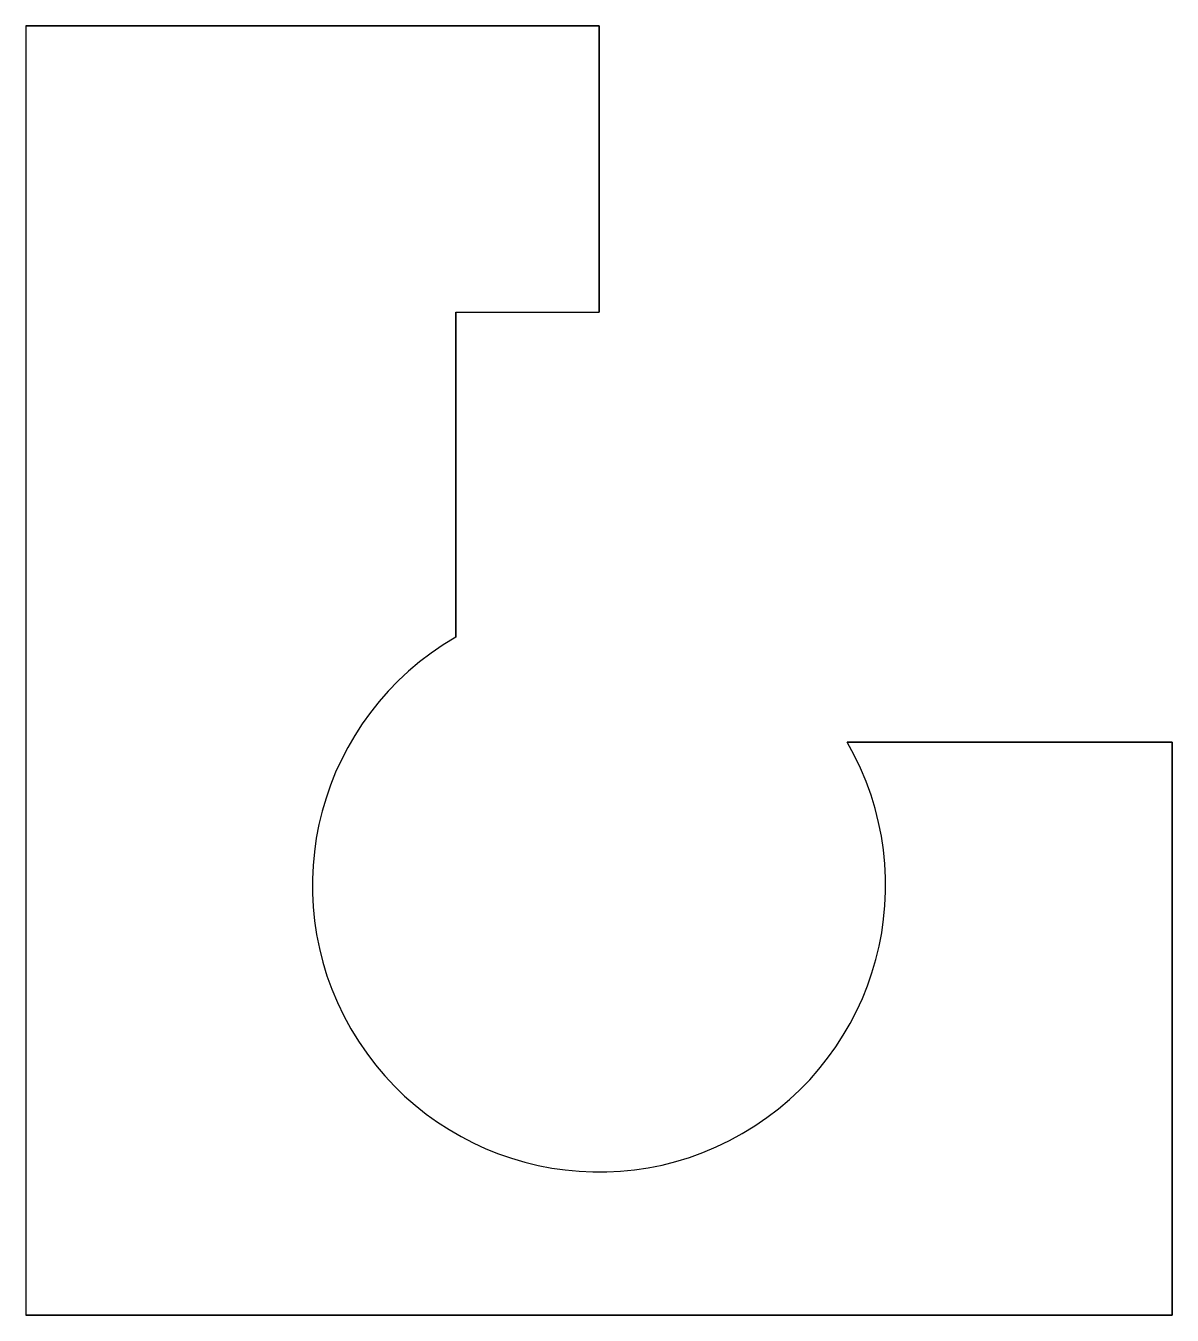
# Model space of a CAD drawing. Extents: x 0 to 8, y 0 to 9.
import ezdxf

# ---------------------------------------------------------------- set-up
doc = ezdxf.new("R2010")
doc.units = 0
doc.layers.get('0').update_dxf_attribs({"linetype": 'CONTINUOUS'})

# ---------------------------------------------------------------- blocks, each defined once
blk = doc.blocks.new('*U6')
at = {"color": 7}
for p, q in [((0, 9, 4), (4, 9, 4)), ((0, 9), (0, 9, 4)), ((0, 9, 4), (0, 0, 4)), ((0, 9), (0, 0)), ((4, 9), (0, 9)), ((4, 9), (4, 9, 4)), ((4, 9, 4), (4, 7, 4)), ((4, 7), (4, 9)), ((3, 7, 4), (4, 7, 4)), ((3, 7), (4, 7)), ((3, 4.732051), (3, 7)), ((3, 7, 4), (3, 4.732051, 4)), ((3, 7, 4), (3, 7)), ((4, 7, 4), (4, 7)), ((3, 4.732051), (3, 4.732051, 4)), ((8, 4), (5.732051, 4)), ((5.732051, 4, 4), (8, 4, 4)), ((5.732051, 4), (5.732051, 4, 4)), ((8, 4), (8, 0)), ((8, 0, 4), (8, 4, 4)), ((8, 4, 4), (8, 4)), ((2, 3), (2, 3, 4)), ((6, 3), (6, 3, 4)), ((4, 1), (4, 1, 4)), ((8, 0), (0, 0)), ((0, 0), (0, 0, 4)), ((0, 0, 4), (8, 0, 4)), ((8, 0, 4), (8, 0))]:
    blk.add_line(p, q, dxfattribs=at)
for centre in [(4, 3), (4, 3, 4)]:
    blk.add_arc(centre, 2, 120, 30, dxfattribs=at)

msp = doc.modelspace()

# ---------------------------------------------------------------- block references
msp.add_blockref('*U6', (0, 0))

doc.saveas('drawing.dxf')
